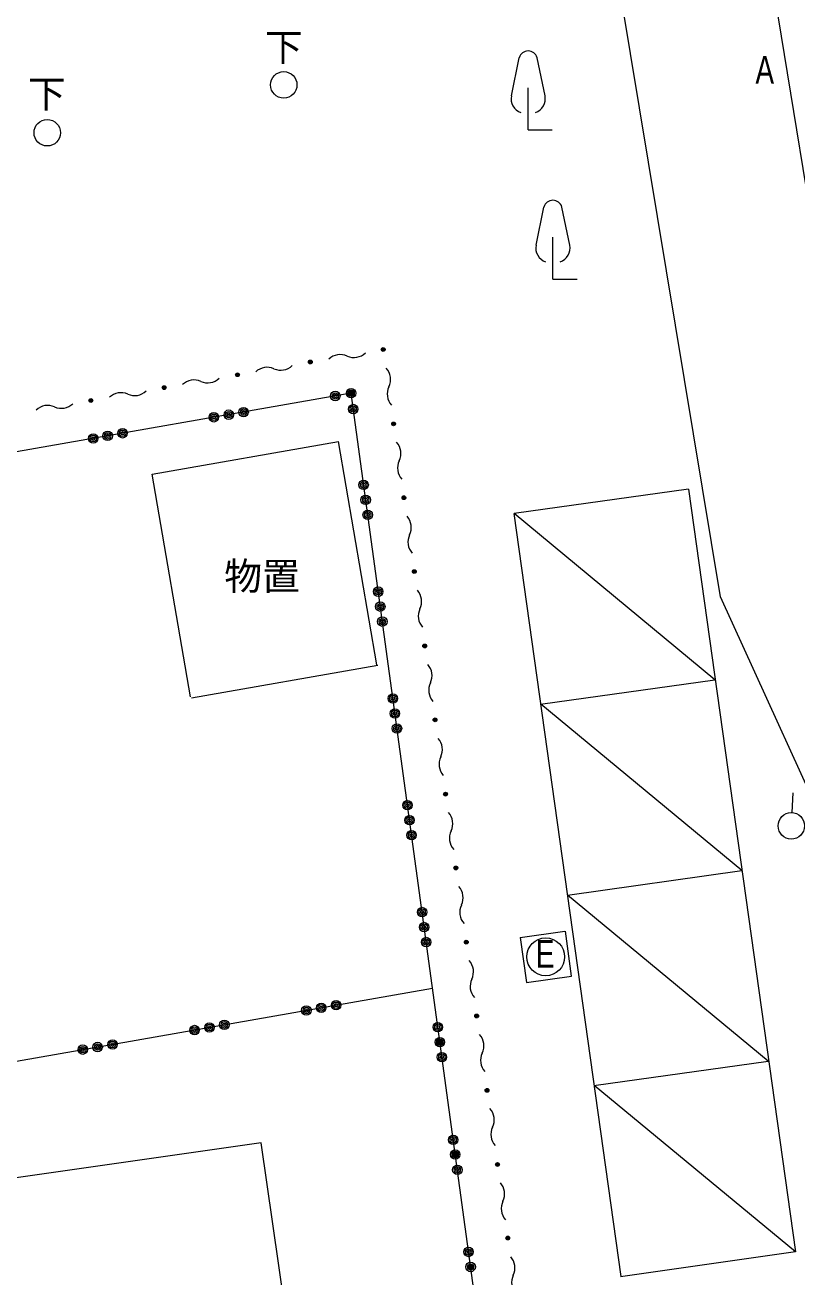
# Model space of a CAD drawing. Units: millimetres, scale not verified. Extents: x -97675 to 103927, y -47501 to 65812.
# Drawn here: x -84626 to -74420, y 10531 to 27082 of the extents above; entities that cross this region are included whole.
import ezdxf
from ezdxf.enums import TextEntityAlignment as Align

# ---------------------------------------------------------------- set-up
doc = ezdxf.new("R2010")
doc.units = ezdxf.units.MM
doc.header["$LTSCALE"] = 250
doc.layers.add('1-0_現況', color=2, linetype='Continuous', lineweight=9)
doc.styles.add('ベクターフォント', font='')
doc.styles.get('ベクターフォント').set_extended_font_data('ベクターフォント')

msp = doc.modelspace()

# ---------------------------------------------------------------- linework, layer by layer
at = {"layer": '1-0_現況'}
for p, q in [((-73447, 19721.2), (-75745.9, 33794.7)), ((-78196.3, 26146.4), (-78092.9, 26649.8)), ((-77751.4, 26146.4), (-77854.8, 26649.8)), ((-77973.9, 25698.2), (-77973.9, 26252.4)), ((-77973.9, 25698.2), (-77655.4, 25698.2)), ((-77869.3, 24172.7), (-77765.8, 24676.1)), ((-77424.3, 24172.7), (-77527.8, 24676.1)), ((-77646.8, 23724.5), (-77646.8, 24278.6)), ((-77646.8, 23724.5), (-77328.3, 23724.5)), ((-79889, 22792), (-79894, 22792)), ((-79891.5, 22794.5), (-79891.5, 22789.5)), ((-80851.9, 22627.6), (-80856.9, 22627.6)), ((-80854.4, 22630.1), (-80854.4, 22625.1)), ((-81814.6, 22458.8), (-81819.6, 22458.8)), ((-81817.1, 22461.3), (-81817.1, 22456.3)), ((-80315.4, 22214.5), (-89943.8, 20526.6)), ((-82783.4, 22289), (-82788.4, 22289)), ((-82785.9, 22291.5), (-82785.9, 22286.5)), ((-80523.9, 22180.4), (-80523.9, 22175.4)), ((-80312.9, 22214.5), (-80317.9, 22214.5)), ((-80312.9, 22214.5), (-80317.9, 22214.5)), ((-80315.4, 22217), (-80315.4, 22212)), ((-80315.4, 22217), (-80315.4, 22212)), ((-78544, 9270.9), (-80315.4, 22214.5)), ((-83752.8, 22119.1), (-83757.8, 22119.1)), ((-83755.3, 22121.6), (-83755.3, 22116.6)), ((-80521.4, 22177.9), (-80526.4, 22177.9)), ((-82127.3, 21896.4), (-82132.3, 21896.4)), ((-82129.8, 21898.9), (-82129.8, 21893.9)), ((-81930.3, 21930.9), (-81935.3, 21930.9)), ((-81932.8, 21933.4), (-81932.8, 21928.4)), ((-81733.3, 21965.5), (-81738.3, 21965.5)), ((-81735.8, 21968), (-81735.8, 21963)), ((-80284.3, 22005.5), (-80289.3, 22005.5)), ((-80286.8, 22008), (-80286.8, 22003)), ((-83334, 21684.9), (-83339, 21684.9)), ((-83336.5, 21687.4), (-83336.5, 21682.4)), ((-79751.1, 21809.1), (-79756.1, 21809.1)), ((-79753.6, 21811.6), (-79753.6, 21806.6)), ((-83721.5, 21616.9), (-83726.5, 21616.9)), ((-83724, 21619.4), (-83724, 21614.4)), ((-83531, 21650.3), (-83536, 21650.3)), ((-83533.5, 21652.8), (-83533.5, 21647.8)), ((-82943.6, 21144.6), (-80481.1, 21576.3)), ((-79975.5, 18625.4), (-80483, 21575.9)), ((-82439.3, 18201.6), (-82945.5, 21144.3)), ((-80147.1, 21003.1), (-80152.1, 21003.1)), ((-80149.6, 21005.6), (-80149.6, 21000.6)), ((-75856, 20945.4), (-78160.6, 20623.7)), ((-75856, 20945.4), (-74441.2, 10861.9)), ((-80120, 20804.9), (-80125, 20804.9)), ((-80122.5, 20807.4), (-80122.5, 20802.4)), ((-79614.2, 20833), (-79619.2, 20833)), ((-79616.7, 20835.5), (-79616.7, 20830.5)), ((-80092.8, 20606.8), (-80097.8, 20606.8)), ((-80095.3, 20609.3), (-80095.3, 20604.3)), ((-76745.2, 10535.8), (-78160.6, 20623.7)), ((-75504.1, 18424.9), (-78160.6, 20623.7)), ((-79477.2, 19856.9), (-79482.2, 19856.9)), ((-79479.7, 19859.4), (-79479.7, 19854.4)), ((-79953.9, 19591.2), (-79958.9, 19591.2)), ((-79956.4, 19593.7), (-79956.4, 19588.7)), ((-79926.7, 19393.1), (-79931.7, 19393.1)), ((-79929.2, 19395.6), (-79929.2, 19390.6)), ((-79899.6, 19194.9), (-79904.6, 19194.9)), ((-79902.1, 19197.4), (-79902.1, 19192.4)), ((-79339.3, 18873.5), (-79344.3, 18873.5)), ((-79341.8, 18876), (-79341.8, 18871)), ((-82425.6, 18189.6), (-79963.1, 18621.3)), ((-77808.8, 18103.1), (-75504.1, 18424.9)), ((-79760.6, 18179.4), (-79765.6, 18179.4)), ((-79763.1, 18181.9), (-79763.1, 18176.9)), ((-75148.6, 15903.5), (-77807, 18103.4)), ((-79733.5, 17981.2), (-79738.5, 17981.2)), ((-79736, 17983.7), (-79736, 17978.7)), ((-79202.3, 17897), (-79207.3, 17897)), ((-79204.8, 17899.5), (-79204.8, 17894.5)), ((-79706.4, 17783), (-79711.4, 17783)), ((-79708.9, 17785.5), (-79708.9, 17780.5)), ((-79064.4, 16914.1), (-79069.4, 16914.1)), ((-79066.9, 16916.6), (-79066.9, 16911.6)), ((-74485.8, 16669.8), (-74472.4, 16932)), ((-79567.4, 16767.5), (-79572.4, 16767.5)), ((-79569.9, 16770), (-79569.9, 16765)), ((-79540.3, 16569.3), (-79545.3, 16569.3)), ((-79542.8, 16571.8), (-79542.8, 16566.8)), ((-79513.2, 16371.2), (-79518.2, 16371.2)), ((-79515.7, 16373.7), (-79515.7, 16368.7)), ((-78927.4, 15938), (-78932.4, 15938)), ((-78929.9, 15940.5), (-78929.9, 15935.5)), ((-77452.9, 15579.7), (-75147.6, 15903.6)), ((-74800.3, 13383.7), (-77452.9, 15579.7)), ((-79374.2, 15355.6), (-79379.2, 15355.6)), ((-79376.7, 15358.1), (-79376.7, 15353.1)), ((-79347.1, 15157.5), (-79352.1, 15157.5)), ((-79349.6, 15160), (-79349.6, 15155)), ((-78081.7, 15017.5), (-77487.8, 15102.6)), ((-77486.9, 15102.7), (-77403.6, 14508.5)), ((-79320, 14959.3), (-79325, 14959.3)), ((-79322.5, 14961.8), (-79322.5, 14956.8)), ((-78789.9, 14958), (-78794.9, 14958)), ((-78792.4, 14960.5), (-78792.4, 14955.5)), ((-78080.9, 15017.6), (-77997.5, 14423.4)), ((-77996.7, 14423.5), (-77402.7, 14508.6)), ((-89998, 12461.2), (-79238.7, 14347.3)), ((-80707.5, 14089.4), (-80712.5, 14089.4)), ((-80710, 14091.9), (-80710, 14086.9)), ((-80510.4, 14123.9), (-80515.4, 14123.9)), ((-80512.9, 14126.4), (-80512.9, 14121.4)), ((-80904.5, 14054.8), (-80909.5, 14054.8)), ((-80907, 14057.3), (-80907, 14052.3)), ((-78652.9, 13981.4), (-78657.9, 13981.4)), ((-78655.4, 13983.9), (-78655.4, 13978.9)), ((-82382.6, 13795.7), (-82387.6, 13795.7)), ((-82385.1, 13798.2), (-82385.1, 13793.2)), ((-82185.5, 13830.3), (-82190.5, 13830.3)), ((-82188, 13832.8), (-82188, 13827.8)), ((-81988.5, 13864.8), (-81993.5, 13864.8)), ((-81991, 13867.3), (-81991, 13862.3)), ((-79166, 13834), (-79171, 13834)), ((-79168.5, 13836.5), (-79168.5, 13831.5)), ((-83666.1, 13573.7), (-83666.1, 13568.7)), ((-83466.5, 13605.7), (-83471.5, 13605.7)), ((-83469, 13608.2), (-83469, 13603.2)), ((-79138.8, 13635.6), (-79143.8, 13635.6)), ((-79138.8, 13635.6), (-79143.8, 13635.6)), ((-79141.3, 13638.1), (-79141.3, 13633.1)), ((-79141.3, 13638.1), (-79141.3, 13633.1)), ((-83860.7, 13536.6), (-83865.7, 13536.6)), ((-83863.2, 13539.1), (-83863.2, 13534.1)), ((-83663.6, 13571.2), (-83668.6, 13571.2)), ((-79111.7, 13437.6), (-79116.7, 13437.6)), ((-79114.2, 13440.1), (-79114.2, 13435.1)), ((-77105, 13062), (-74800.3, 13383.7)), ((-78515, 12998.5), (-78520, 12998.5)), ((-78517.5, 13001), (-78517.5, 12996)), ((-74441.2, 10861.9), (-77099.8, 13062.7)), ((-81504.1, 12304.7), (-88928.3, 11241)), ((-79144.5, -4165.4), (-81504.1, 12304.7)), ((-78961.9, 12343.2), (-78966.9, 12343.2)), ((-78964.4, 12345.7), (-78964.4, 12340.7)), ((-78935.4, 12149.4), (-78940.4, 12149.4)), ((-78935.4, 12149.4), (-78940.4, 12149.4)), ((-78937.9, 12151.9), (-78937.9, 12146.9)), ((-78937.9, 12151.9), (-78937.9, 12146.9)), ((-78907.7, 11946.9), (-78912.7, 11946.9)), ((-78910.2, 11949.4), (-78910.2, 11944.4)), ((-78377.4, 12017.6), (-78382.4, 12017.6)), ((-78379.9, 12020.1), (-78379.9, 12015.1)), ((-78241.1, 11045.9), (-78246.1, 11045.9)), ((-78243.6, 11048.4), (-78243.6, 11043.4)), ((-78759.2, 10861.7), (-78764.2, 10861.7)), ((-78761.7, 10864.2), (-78761.7, 10859.2)), ((-74439.3, 10862.2), (-76752.2, 10534.8)), ((-78732, 10663.2), (-78737, 10663.2)), ((-78732, 10663.2), (-78737, 10663.2)), ((-78734.5, 10665.7), (-78734.5, 10660.7)), ((-78734.5, 10665.7), (-78734.5, 10660.7))]:
    msp.add_line(p, q, dxfattribs=at)
msp.add_lwpolyline([(-69646.3, 9979.9), (-72072, 12155.3), (-75429.8, 19521.2), (-78287.8, 36768.1)], dxfattribs=at)
for centre, radius in [((-81205.8, 26290.9), 175), ((-84331.6, 25658.4), 175), ((-79891.5, 22792), 25), ((-79891.5, 22792), 17), ((-79884, 22790.6), 18.8), ((-79891.5, 22792), 9), ((-80854.4, 22627.6), 25), ((-80854.4, 22627.6), 17), ((-80850.9, 22622.5), 18.8), ((-80854.4, 22627.6), 9), ((-81817.1, 22458.8), 25), ((-81817.8, 22454.5), 18.8), ((-81817.1, 22458.8), 17), ((-81817.1, 22458.8), 9), ((-82785.9, 22289), 25), ((-82784.7, 22286.4), 18.8), ((-82785.9, 22289), 17), ((-82785.9, 22289), 9), ((-80523.9, 22177.9), 62.5), ((-80523.9, 22177.9), 42.5), ((-80523.9, 22177.9), 22.5), ((-80315.4, 22214.5), 62.5), ((-80315.4, 22214.5), 42.5), ((-80315.4, 22214.5), 37.5), ((-80315.4, 22214.5), 25.5), ((-80315.4, 22214.5), 22.5), ((-80315.4, 22214.5), 13.5), ((-83755.3, 22119.1), 25), ((-83755.3, 22119.1), 17), ((-83751.6, 22118.4), 18.8), ((-83755.3, 22119.1), 9), ((-81735.8, 21965.5), 62.5), ((-80286.8, 22005.5), 62.5), ((-80286.8, 22005.5), 42.5), ((-80286.8, 22005.5), 22.5), ((-82129.8, 21896.4), 62.5), ((-82129.8, 21896.4), 42.5), ((-82129.8, 21896.4), 22.5), ((-81932.8, 21930.9), 62.5), ((-81932.8, 21930.9), 42.5), ((-81932.8, 21930.9), 22.5), ((-81735.8, 21965.5), 42.5), ((-81735.8, 21965.5), 22.5), ((-83533.5, 21650.3), 62.5), ((-83533.5, 21650.3), 42.5), ((-83336.5, 21684.9), 62.5), ((-83336.5, 21684.9), 42.5), ((-83336.5, 21684.9), 22.5), ((-79753.6, 21809.1), 25), ((-79753.6, 21809.1), 17), ((-79746.9, 21811.7), 18.8), ((-79753.6, 21809.1), 9), ((-83724, 21616.9), 62.5), ((-83724, 21616.9), 42.5), ((-83724, 21616.9), 22.5), ((-83533.5, 21650.3), 22.5), ((-80149.6, 21003.1), 62.5), ((-80149.6, 21003.1), 42.5), ((-80149.6, 21003.1), 22.5), ((-80122.5, 20804.9), 62.5), ((-79616.7, 20833), 25), ((-80122.5, 20804.9), 42.5), ((-80122.5, 20804.9), 22.5), ((-79616.7, 20833), 17), ((-79609.9, 20832.7), 18.8), ((-79616.7, 20833), 9), ((-80095.3, 20606.8), 62.5), ((-80095.3, 20606.8), 42.5), ((-80095.3, 20606.8), 22.5), ((-79479.7, 19856.9), 25), ((-79479.7, 19856.9), 17), ((-79472.8, 19853.8), 18.8), ((-79479.7, 19856.9), 9), ((-79956.4, 19591.2), 62.5), ((-79956.4, 19591.2), 42.5), ((-79956.4, 19591.2), 22.5), ((-79929.2, 19393.1), 62.5), ((-79929.2, 19393.1), 42.5), ((-79929.2, 19393.1), 22.5), ((-79902.1, 19194.9), 62.5), ((-79902.1, 19194.9), 42.5), ((-79902.1, 19194.9), 22.5), ((-79341.8, 18873.5), 25), ((-79341.8, 18873.5), 17), ((-79335.7, 18874.9), 18.8), ((-79341.8, 18873.5), 9), ((-79763.1, 18179.4), 62.5), ((-79763.1, 18179.4), 42.5), ((-79736, 17981.2), 62.5), ((-79763.1, 18179.4), 22.5), ((-79736, 17981.2), 42.5), ((-79736, 17981.2), 22.5), ((-79204.8, 17897), 25), ((-79204.8, 17897), 17), ((-79198.6, 17896), 18.8), ((-79204.8, 17897), 9), ((-79708.9, 17783), 62.5), ((-79708.9, 17783), 42.5), ((-79708.9, 17783), 22.5), ((-79066.9, 16914.1), 25), ((-79066.9, 16914.1), 17), ((-79061.5, 16917.1), 18.8), ((-79066.9, 16914.1), 9), ((-79569.9, 16767.5), 62.5), ((-79569.9, 16767.5), 42.5), ((-79569.9, 16767.5), 22.5), ((-79542.8, 16569.3), 62.5), ((-79542.8, 16569.3), 42.5), ((-79542.8, 16569.3), 22.5), ((-74494.7, 16495.1), 175), ((-79515.7, 16371.2), 62.5), ((-79515.7, 16371.2), 42.5), ((-79515.7, 16371.2), 22.5), ((-78929.9, 15938), 25), ((-78929.9, 15938), 17), ((-78924.5, 15938.2), 18.8), ((-78929.9, 15938), 9), ((-79376.7, 15355.6), 62.5), ((-79376.7, 15355.6), 42.5), ((-79376.7, 15355.6), 22.5), ((-79349.6, 15157.5), 62.5), ((-79349.6, 15157.5), 42.5), ((-79349.6, 15157.5), 22.5), ((-79322.5, 14959.3), 62.5), ((-79322.5, 14959.3), 42.5), ((-79322.5, 14959.3), 22.5), ((-78792.4, 14958), 25), ((-78792.4, 14958), 17), ((-78787.4, 14959.3), 18.8), ((-78792.4, 14958), 9), ((-77742.3, 14763.5), 250), ((-80907, 14054.8), 62.5), ((-80907, 14054.8), 42.5), ((-80907, 14054.8), 22.5), ((-80710, 14089.4), 62.5), ((-80710, 14089.4), 42.5), ((-80710, 14089.4), 22.5), ((-80512.9, 14123.9), 62.5), ((-80512.9, 14123.9), 42.5), ((-80512.9, 14123.9), 22.5), ((-81991, 13864.8), 62.5), ((-81991, 13864.8), 42.5), ((-78655.4, 13981.4), 25), ((-78655.4, 13981.4), 17), ((-78650.3, 13980.4), 18.8), ((-78655.4, 13981.4), 9), ((-82385.1, 13795.7), 62.5), ((-82385.1, 13795.7), 42.5), ((-82385.1, 13795.7), 22.5), ((-82188, 13830.3), 62.5), ((-82188, 13830.3), 42.5), ((-82188, 13830.3), 22.5), ((-81991, 13864.8), 22.5), ((-79168.5, 13834), 62.5), ((-79168.5, 13834), 42.5), ((-79168.5, 13834), 22.5), ((-83863.2, 13536.6), 62.5), ((-83863.2, 13536.6), 42.5), ((-83666.1, 13571.2), 62.5), ((-83666.1, 13571.2), 42.5), ((-83666.1, 13571.2), 22.5), ((-83469, 13605.7), 62.5), ((-83469, 13605.7), 42.5), ((-83469, 13605.7), 22.5), ((-79141.3, 13635.6), 62.5), ((-79141.3, 13635.6), 42.5), ((-79141.3, 13635.6), 37.5), ((-79141.3, 13635.6), 25.5), ((-79141.3, 13635.6), 22.5), ((-79141.3, 13635.6), 13.5), ((-83863.2, 13536.6), 22.5), ((-79114.2, 13437.6), 62.5), ((-79114.2, 13437.6), 42.5), ((-79114.2, 13437.6), 22.5), ((-78517.5, 12998.5), 25), ((-78517.5, 12998.5), 17), ((-78513.2, 13001.5), 18.8), ((-78517.5, 12998.5), 9), ((-78964.4, 12343.2), 62.5), ((-78964.4, 12343.2), 42.5), ((-78964.4, 12343.2), 22.5), ((-78937.9, 12149.4), 62.5), ((-78937.9, 12149.4), 42.5), ((-78937.9, 12149.4), 37.5), ((-78937.9, 12149.4), 25.5), ((-78937.9, 12149.4), 22.5), ((-78937.9, 12149.4), 13.5), ((-78910.2, 11946.9), 62.5), ((-78910.2, 11946.9), 42.5), ((-78910.2, 11946.9), 22.5), ((-78379.9, 12017.6), 25), ((-78379.9, 12017.6), 17), ((-78376.1, 12022.6), 18.8), ((-78379.9, 12017.6), 9), ((-78761.7, 10861.7), 62.5), ((-78243.6, 11045.9), 25), ((-78243.6, 11045.9), 17), ((-78239, 11043.7), 18.8), ((-78243.6, 11045.9), 9), ((-78761.7, 10861.7), 42.5), ((-78761.7, 10861.7), 22.5), ((-78734.5, 10663.2), 62.5), ((-78734.5, 10663.2), 42.5), ((-78734.5, 10663.2), 37.5), ((-78734.5, 10663.2), 25.5), ((-78734.5, 10663.2), 22.5), ((-78734.5, 10663.2), 13.5)]:
    msp.add_circle(centre, radius, dxfattribs=at)
for centre, radius, start, end in [((-77973.9, 26615.7), 123.8, 16.01544, 163.98456), ((-78008.1, 26107.7), 192.2, 168.38851, 251.26151), ((-77939.6, 26107.7), 192.2, 288.73849, 11.61149), ((-77646.8, 24641.9), 123.8, 16.01544, 163.98456), ((-77681, 24134), 192.2, 168.38851, 251.26151), ((-77612.6, 24134), 192.2, 288.73849, 11.61149), ((-80457.2, 22506.3), 219.4, 65.86436, 133.8548), ((-80277.8, 22906.8), 219.4, 245.86396, 313.8554), ((-81424.1, 22338.3), 219.4, 65.86432, 133.85504), ((-81244.7, 22738.7), 219.4, 245.86436, 313.8548), ((-80015.6, 22397.8), 222.3, 334.20522, 41.73775), ((-82391, 22170.2), 219.4, 65.86396, 133.8554), ((-82211.6, 22570.7), 219.4, 245.86396, 313.8554), ((-83357.9, 22002.2), 219.4, 65.86436, 133.8548), ((-83178.5, 22402.6), 219.4, 245.86432, 313.85504), ((-79615.3, 22204.4), 222.3, 154.20513, 221.738), ((-84324.8, 21834.1), 219.4, 65.86432, 133.85504), ((-84145.4, 22234.6), 219.4, 245.86436, 313.8548), ((-79878.6, 21418.9), 222.3, 334.20513, 41.738), ((-79478.3, 21225.5), 222.3, 154.20522, 221.73775), ((-79741.5, 20440), 222.3, 334.20522, 41.73775), ((-79341.2, 20246.6), 222.3, 154.20513, 221.738), ((-79604.4, 19461.1), 222.3, 334.20522, 41.73775), ((-79204.1, 19267.7), 222.3, 154.20469, 221.73958), ((-79467.3, 18482.2), 222.3, 334.20513, 41.738), ((-79067, 18288.7), 222.3, 154.20478, 221.73933), ((-79330.2, 17503.3), 222.3, 334.20689, 41.73723), ((-78929.9, 17309.8), 222.3, 154.20513, 221.738), ((-79193.1, 16524.4), 222.3, 334.20478, 41.73933), ((-78792.8, 16330.9), 222.3, 154.20522, 221.73775), ((-79056.1, 15545.5), 222.3, 334.20469, 41.73958), ((-78655.8, 15352), 222.3, 154.20522, 221.73775), ((-78919, 14566.6), 222.3, 334.20522, 41.73775), ((-78518.7, 14373.1), 222.3, 154.20513, 221.738), ((-78781.9, 13587.7), 222.3, 334.20513, 41.738), ((-78381.6, 13394.2), 222.3, 154.20522, 221.73775), ((-78644.8, 12608.8), 222.3, 334.20522, 41.73775), ((-78244.5, 12415.3), 222.3, 154.20513, 221.738), ((-78507.7, 11629.9), 222.3, 334.20522, 41.73775), ((-78107.4, 11436.4), 222.3, 154.20522, 221.73775), ((-78370.6, 10651), 222.3, 334.20513, 41.738), ((-77970.3, 10457.5), 222.3, 154.20522, 221.73775)]:
    msp.add_arc(centre, radius, start, end, dxfattribs=at)

# ---------------------------------------------------------------- texts
at = {"layer": '1-0_現況', "color": 4, "style": 'ベクターフォント'}
for s, p in [('下', (-81455.6, 26495.2)), ('下', (-84587.6, 25879.7)), ('物置', (-81992, 19502.2))]:
    msp.add_text(s, height=366.6, dxfattribs=at).set_placement(p, align=Align.BOTTOM_LEFT)
at = {"layer": '1-0_現況', "color": 4, "style": 'ベクターフォント', "width": 0.75}
for s, p in [('A', (-74968.8, 26197.4)), ('E', (-77872.2, 14510.9))]:
    msp.add_text(s, height=366.6, dxfattribs=at).set_placement(p, align=Align.BOTTOM_LEFT)

doc.saveas('drawing.dxf')
